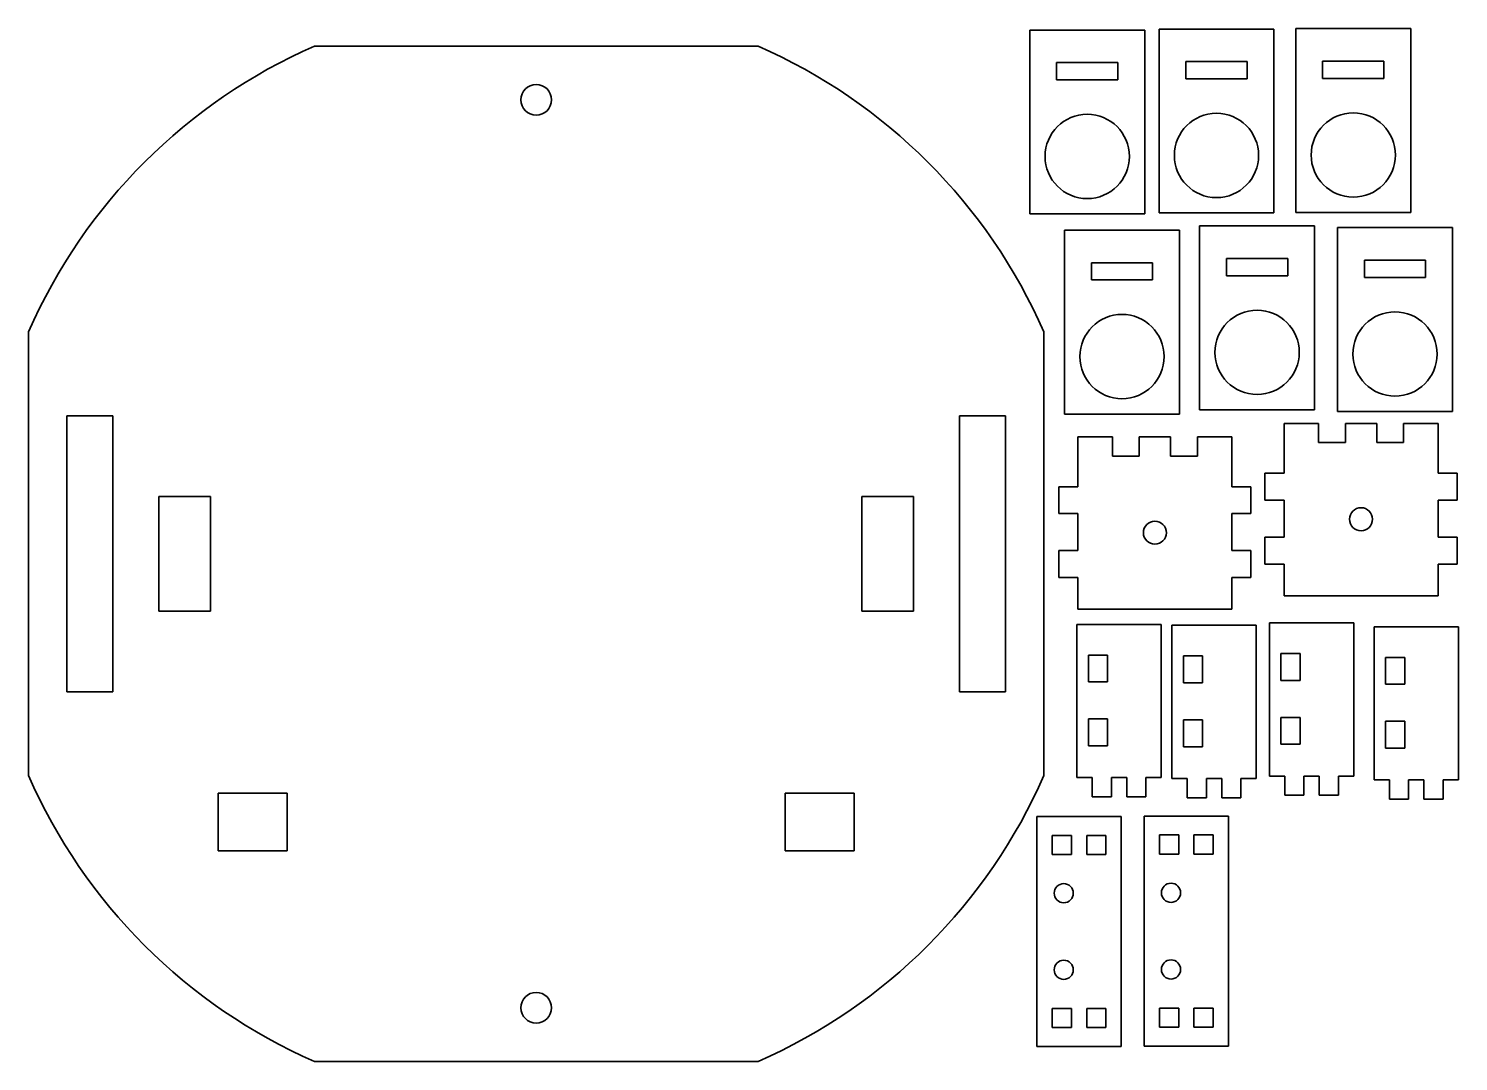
# Model space of a CAD drawing. Extents: x 13 to 387, y 566 to 836.
import ezdxf

# ---------------------------------------------------------------- set-up
doc = ezdxf.new("R2010")
doc.units = 0

msp = doc.modelspace()

# ---------------------------------------------------------------- linework, layer by layer
at = {"color": 7, "lineweight": 35, "ltscale": 0.45}
for p, q in [((344.138214, 818.070679), (344.138214, 836.070679)), ((374.138214, 836.070679), (374.138214, 818.070679)), ((274.687439, 817.697571), (274.687439, 835.697571)), ((304.687439, 835.697571), (304.687439, 817.697571)), ((308.434326, 817.957214), (308.434326, 835.957214)), ((338.434326, 835.957214), (338.434326, 817.957214)), ((319.040894, 766.552979), (319.040894, 784.552979)), ((349.040894, 784.552979), (349.040894, 766.552979)), ((355.030945, 766.119019), (355.030945, 784.119019)), ((385.030945, 784.119019), (385.030945, 766.119019)), ((283.77002, 765.458923), (283.77002, 783.458923)), ((313.77002, 783.458923), (313.77002, 765.458923)), ((62.880203, 636.45929), (80.880203, 636.45929)), ((228.831711, 636.45929), (210.831711, 636.45929)), ((80.880203, 621.45929), (62.880203, 621.45929)), ((210.831711, 621.45929), (228.831711, 621.45929))]:
    msp.add_line(p, q, dxfattribs=at)
at = {"color": 7, "lineweight": 35}
for p, q in [((344.138214, 836.070679), (374.138214, 836.070679)), ((274.687439, 835.697571), (304.687439, 835.697571)), ((308.434326, 835.957214), (338.434326, 835.957214)), ((145.855957, 831.476196), (87.945389, 831.476196)), ((145.855957, 831.476196), (203.766525, 831.476196)), ((274.687439, 787.697571), (274.687439, 817.697571)), ((304.687439, 817.697571), (304.687439, 787.697571)), ((308.434326, 787.957214), (308.434326, 817.957214)), ((338.434326, 817.957214), (338.434326, 787.957214)), ((344.138214, 788.070679), (344.138214, 818.070679)), ((374.138214, 818.070679), (374.138214, 788.070679)), ((304.687439, 787.697571), (274.687439, 787.697571)), ((338.434326, 787.957214), (308.434326, 787.957214)), ((374.138214, 788.070679), (344.138214, 788.070679)), ((319.040894, 784.552979), (349.040894, 784.552979)), ((355.030945, 784.119019), (385.030945, 784.119019)), ((283.77002, 783.458923), (313.77002, 783.458923)), ((283.77002, 735.458923), (283.77002, 765.458923)), ((313.77002, 765.458923), (313.77002, 735.458923)), ((319.040894, 736.552979), (319.040894, 766.552979)), ((349.040894, 766.552979), (349.040894, 736.552979)), ((355.030945, 736.119019), (355.030945, 766.119019)), ((385.030945, 766.119019), (385.030945, 736.119019)), ((13.355957, 698.976196), (13.355957, 756.88678)), ((278.355957, 698.976196), (278.355957, 756.88678)), ((313.77002, 735.458923), (283.77002, 735.458923)), ((349.040894, 736.552979), (319.040894, 736.552979)), ((385.030945, 736.119019), (355.030945, 736.119019)), ((23.355957, 698.976196), (23.355957, 734.976196)), ((35.355957, 734.976196), (35.355957, 698.976196)), ((256.355957, 734.976196), (256.355957, 698.976196)), ((268.355957, 698.976196), (268.355957, 734.976196)), ((13.355957, 698.976196), (13.355957, 641.065613)), ((23.355957, 698.976196), (23.355957, 662.976196)), ((35.355957, 662.976196), (35.355957, 698.976196)), ((256.355957, 662.976196), (256.355957, 698.976196)), ((268.355957, 698.976196), (268.355957, 662.976196)), ((278.355957, 698.976196), (278.355957, 641.065613)), ((381.269226, 687.996521), (341.081543, 687.996521)), ((327.443237, 684.488037), (287.255554, 684.488037)), ((286.998901, 640.541443), (286.998901, 680.541443)), ((286.998901, 680.541443), (308.998901, 680.541443)), ((308.998901, 680.541443), (308.998901, 640.541443)), ((311.796967, 640.305847), (311.796967, 680.305847)), ((311.796967, 680.305847), (333.796967, 680.305847)), ((333.796967, 680.305847), (333.796967, 640.305847)), ((337.246277, 640.936035), (337.246277, 680.936035)), ((337.246277, 680.936035), (359.246277, 680.936035)), ((359.246277, 680.936035), (359.246277, 640.936035)), ((364.582825, 639.942322), (364.582825, 679.942322)), ((364.582825, 679.942322), (386.582825, 679.942322)), ((386.582825, 679.942322), (386.582825, 639.942322)), ((298.560272, 630.382568), (276.560272, 630.382568)), ((276.560272, 630.382568), (276.560272, 570.382568)), ((298.560272, 570.382568), (298.560272, 630.382568)), ((326.563782, 630.481201), (304.563782, 630.481201)), ((304.563782, 630.481201), (304.563782, 570.481201)), ((326.563782, 570.481201), (326.563782, 630.481201)), ((276.560272, 570.382568), (298.560272, 570.382568)), ((304.563782, 570.481201), (326.563782, 570.481201)), ((145.855957, 566.476196), (87.945389, 566.476196)), ((145.855957, 566.476196), (203.766525, 566.476196))]:
    msp.add_line(p, q, dxfattribs=at)
at = {"color": 7, "lineweight": 35, "ltscale": 0.4}
for p, q in [((281.687439, 827.197571), (297.687439, 827.197571)), ((315.434326, 827.457214), (331.434326, 827.457214)), ((351.138214, 827.570679), (367.138214, 827.570679)), ((297.687439, 822.697571), (281.687439, 822.697571)), ((331.434326, 822.957214), (315.434326, 822.957214)), ((367.138214, 823.070679), (351.138214, 823.070679)), ((290.77002, 774.958923), (306.77002, 774.958923)), ((326.040894, 776.052979), (342.040894, 776.052979)), ((362.030945, 775.619019), (378.030945, 775.619019)), ((306.77002, 770.458923), (290.77002, 770.458923)), ((342.040894, 771.552979), (326.040894, 771.552979)), ((378.030945, 771.119019), (362.030945, 771.119019))]:
    msp.add_line(p, q, dxfattribs=at)
at = {"color": 7, "lineweight": 35, "ltscale": 0.1125}
for p, q in [((281.687439, 822.697571), (281.687439, 827.197571)), ((297.687439, 827.197571), (297.687439, 822.697571)), ((315.434326, 822.957214), (315.434326, 827.457214)), ((331.434326, 827.457214), (331.434326, 822.957214)), ((351.138214, 823.070679), (351.138214, 827.570679)), ((367.138214, 827.570679), (367.138214, 823.070679)), ((290.77002, 770.458923), (290.77002, 774.958923)), ((306.77002, 774.958923), (306.77002, 770.458923)), ((326.040894, 771.552979), (326.040894, 776.052979)), ((342.040894, 776.052979), (342.040894, 771.552979)), ((362.030945, 771.119019), (362.030945, 775.619019)), ((378.030945, 775.619019), (378.030945, 771.119019))]:
    msp.add_line(p, q, dxfattribs=at)
at = {"color": 7, "lineweight": 35, "ltscale": 0.3}
for p, q in [((23.355957, 734.976196), (35.355957, 734.976196)), ((268.355957, 734.976196), (256.355957, 734.976196)), ((23.355957, 662.976196), (35.355957, 662.976196)), ((268.355957, 662.976196), (256.355957, 662.976196))]:
    msp.add_line(p, q, dxfattribs=at)
at = {"color": 7, "lineweight": 35, "ltscale": 0.125}
for p, q in [((341.081543, 727.996521), (341.081543, 732.996521)), ((350.081543, 732.996521), (350.081543, 727.996521)), ((357.081543, 727.996521), (357.081543, 732.996521)), ((365.269226, 732.996521), (365.269226, 727.996521)), ((372.269226, 727.996521), (372.269226, 732.996521)), ((381.269226, 732.996521), (381.269226, 727.996521)), ((287.255554, 724.488037), (287.255554, 729.488037)), ((296.255554, 729.488037), (296.255554, 724.488037)), ((303.255554, 724.488037), (303.255554, 729.488037)), ((311.443237, 729.488037), (311.443237, 724.488037)), ((318.443237, 724.488037), (318.443237, 729.488037)), ((327.443237, 729.488037), (327.443237, 724.488037)), ((336.081543, 719.996521), (341.081543, 719.996521)), ((386.269226, 719.996521), (381.269226, 719.996521)), ((282.255554, 716.488037), (287.255554, 716.488037)), ((332.443237, 716.488037), (327.443237, 716.488037)), ((336.081543, 712.996521), (341.081543, 712.996521)), ((386.269226, 712.996521), (381.269226, 712.996521)), ((282.255554, 709.488037), (287.255554, 709.488037)), ((332.443237, 709.488037), (327.443237, 709.488037)), ((336.081543, 703.309448), (341.081543, 703.309448)), ((386.269226, 703.309448), (381.269226, 703.309448)), ((282.255554, 699.800964), (287.255554, 699.800964)), ((332.443237, 699.800964), (327.443237, 699.800964)), ((336.081543, 696.309448), (341.081543, 696.309448)), ((386.269226, 696.309448), (381.269226, 696.309448)), ((282.255554, 692.800964), (287.255554, 692.800964)), ((332.443237, 692.800964), (327.443237, 692.800964)), ((294.998901, 672.541443), (289.998901, 672.541443)), ((319.796967, 672.305847), (314.796967, 672.305847)), ((345.246277, 672.936035), (340.246277, 672.936035)), ((372.582825, 671.942322), (367.582825, 671.942322)), ((289.998901, 665.541443), (294.998901, 665.541443)), ((314.796967, 665.305847), (319.796967, 665.305847)), ((340.246277, 665.936035), (345.246277, 665.936035)), ((367.582825, 664.942322), (372.582825, 664.942322)), ((294.998901, 655.85437), (289.998901, 655.85437)), ((319.796967, 655.618774), (314.796967, 655.618774)), ((345.246277, 656.248962), (340.246277, 656.248962)), ((372.582825, 655.255249), (367.582825, 655.255249)), ((289.998901, 648.85437), (294.998901, 648.85437)), ((314.796967, 648.618774), (319.796967, 648.618774)), ((340.246277, 649.248962), (345.246277, 649.248962)), ((367.582825, 648.255249), (372.582825, 648.255249)), ((290.998901, 635.541443), (290.998901, 640.541443)), ((295.998901, 635.541443), (295.998901, 640.541443)), ((299.998901, 635.541443), (299.998901, 640.541443)), ((304.998901, 635.541443), (304.998901, 640.541443)), ((315.796967, 635.305847), (315.796967, 640.305847)), ((320.796967, 635.305847), (320.796967, 640.305847)), ((324.796967, 635.305847), (324.796967, 640.305847)), ((329.796967, 635.305847), (329.796967, 640.305847)), ((341.246277, 635.936035), (341.246277, 640.936035)), ((346.246277, 635.936035), (346.246277, 640.936035)), ((350.246277, 635.936035), (350.246277, 640.936035)), ((355.246277, 635.936035), (355.246277, 640.936035)), ((368.582825, 634.942322), (368.582825, 639.942322)), ((373.582825, 634.942322), (373.582825, 639.942322)), ((377.582825, 634.942322), (377.582825, 639.942322)), ((382.582825, 634.942322), (382.582825, 639.942322)), ((290.998901, 635.541443), (295.998901, 635.541443)), ((299.998901, 635.541443), (304.998901, 635.541443)), ((315.796967, 635.305847), (320.796967, 635.305847)), ((324.796967, 635.305847), (329.796967, 635.305847)), ((341.246277, 635.936035), (346.246277, 635.936035)), ((350.246277, 635.936035), (355.246277, 635.936035)), ((368.582825, 634.942322), (373.582825, 634.942322)), ((377.582825, 634.942322), (382.582825, 634.942322)), ((280.560272, 625.476379), (285.560272, 625.476379)), ((280.560272, 625.476379), (280.560272, 620.476379)), ((285.560272, 620.476379), (285.560272, 625.476379)), ((289.560272, 625.476379), (289.560272, 620.476379)), ((289.560272, 625.476379), (294.560272, 625.476379)), ((294.560272, 620.476379), (294.560272, 625.476379)), ((308.563782, 625.575012), (313.563782, 625.575012)), ((308.563782, 625.575012), (308.563782, 620.575012)), ((313.563782, 620.575012), (313.563782, 625.575012)), ((317.563782, 625.575012), (317.563782, 620.575012)), ((317.563782, 625.575012), (322.563782, 625.575012)), ((322.563782, 620.575012), (322.563782, 625.575012)), ((285.560272, 620.476379), (280.560272, 620.476379)), ((294.560272, 620.476379), (289.560272, 620.476379)), ((313.563782, 620.575012), (308.563782, 620.575012)), ((322.563782, 620.575012), (317.563782, 620.575012)), ((280.560272, 575.288757), (280.560272, 580.288757)), ((285.560272, 580.288757), (280.560272, 580.288757)), ((285.560272, 580.288757), (285.560272, 575.288757)), ((294.560272, 580.288757), (289.560272, 580.288757)), ((289.560272, 575.288757), (289.560272, 580.288757)), ((294.560272, 580.288757), (294.560272, 575.288757)), ((308.563782, 575.38739), (308.563782, 580.38739)), ((313.563782, 580.38739), (308.563782, 580.38739)), ((313.563782, 580.38739), (313.563782, 575.38739)), ((322.563782, 580.38739), (317.563782, 580.38739)), ((317.563782, 575.38739), (317.563782, 580.38739)), ((322.563782, 580.38739), (322.563782, 575.38739)), ((280.560272, 575.288757), (285.560272, 575.288757)), ((289.560272, 575.288757), (294.560272, 575.288757)), ((308.563782, 575.38739), (313.563782, 575.38739)), ((317.563782, 575.38739), (322.563782, 575.38739))]:
    msp.add_line(p, q, dxfattribs=at)
at = {"color": 7, "lineweight": 35, "ltscale": 0.225}
for p, q in [((341.081543, 732.996521), (350.081543, 732.996521)), ((372.269226, 732.996521), (381.269226, 732.996521)), ((287.255554, 729.488037), (296.255554, 729.488037)), ((318.443237, 729.488037), (327.443237, 729.488037))]:
    msp.add_line(p, q, dxfattribs=at)
at = {"color": 7, "lineweight": 35, "ltscale": 0.204692}
for p, q in [((357.081543, 732.996521), (365.269226, 732.996521)), ((303.255554, 729.488037), (311.443237, 729.488037))]:
    msp.add_line(p, q, dxfattribs=at)
at = {"color": 7, "lineweight": 35, "ltscale": 0.2}
for p, q in [((341.081543, 719.996521), (341.081543, 727.996521)), ((381.269226, 719.996521), (381.269226, 727.996521)), ((287.255554, 716.488037), (287.255554, 724.488037)), ((327.443237, 716.488037), (327.443237, 724.488037))]:
    msp.add_line(p, q, dxfattribs=at)
at = {"color": 7, "lineweight": 35, "ltscale": 0.175}
for p, q in [((350.081543, 727.996521), (357.081543, 727.996521)), ((365.269226, 727.996521), (372.269226, 727.996521)), ((296.255554, 724.488037), (303.255554, 724.488037)), ((311.443237, 724.488037), (318.443237, 724.488037)), ((336.081543, 712.996521), (336.081543, 719.996521)), ((386.269226, 712.996521), (386.269226, 719.996521)), ((282.255554, 709.488037), (282.255554, 716.488037)), ((332.443237, 709.488037), (332.443237, 716.488037)), ((336.081543, 696.309448), (336.081543, 703.309448)), ((386.269226, 696.309448), (386.269226, 703.309448)), ((282.255554, 692.800964), (282.255554, 699.800964)), ((332.443237, 692.800964), (332.443237, 699.800964)), ((289.998901, 665.541443), (289.998901, 672.541443)), ((294.998901, 672.541443), (294.998901, 665.541443)), ((314.796967, 665.305847), (314.796967, 672.305847)), ((319.796967, 672.305847), (319.796967, 665.305847)), ((340.246277, 665.936035), (340.246277, 672.936035)), ((345.246277, 672.936035), (345.246277, 665.936035)), ((367.582825, 664.942322), (367.582825, 671.942322)), ((372.582825, 671.942322), (372.582825, 664.942322)), ((289.998901, 648.85437), (289.998901, 655.85437)), ((294.998901, 655.85437), (294.998901, 648.85437)), ((314.796967, 648.618774), (314.796967, 655.618774)), ((319.796967, 655.618774), (319.796967, 648.618774)), ((340.246277, 649.248962), (340.246277, 656.248962)), ((345.246277, 656.248962), (345.246277, 649.248962)), ((367.582825, 648.255249), (367.582825, 655.255249)), ((372.582825, 655.255249), (372.582825, 648.255249))]:
    msp.add_line(p, q, dxfattribs=at)
at = {"color": 7, "lineweight": 35, "ltscale": 0.375}
for p, q in [((47.355957, 698.976196), (47.355957, 713.976196)), ((60.855957, 713.976196), (60.855957, 698.976196)), ((230.855957, 713.976196), (230.855957, 698.976196)), ((244.355957, 698.976196), (244.355957, 713.976196)), ((47.355957, 698.976196), (47.355957, 683.976196)), ((60.855957, 683.976196), (60.855957, 698.976196)), ((230.855957, 683.976196), (230.855957, 698.976196)), ((244.355957, 698.976196), (244.355957, 683.976196)), ((62.880203, 636.45929), (62.880203, 621.45929)), ((80.880203, 621.45929), (80.880203, 636.45929)), ((210.831711, 621.45929), (210.831711, 636.45929)), ((228.831711, 636.45929), (228.831711, 621.45929))]:
    msp.add_line(p, q, dxfattribs=at)
at = {"color": 7, "lineweight": 35, "ltscale": 0.3375}
for p, q in [((47.355957, 713.976196), (60.855957, 713.976196)), ((244.355957, 713.976196), (230.855957, 713.976196)), ((47.355957, 683.976196), (60.855957, 683.976196)), ((244.355957, 683.976196), (230.855957, 683.976196))]:
    msp.add_line(p, q, dxfattribs=at)
at = {"color": 7, "lineweight": 35, "ltscale": 0.242177}
for p, q in [((341.081543, 703.309448), (341.081543, 712.996521)), ((381.269226, 703.309448), (381.269226, 712.996521)), ((287.255554, 699.800964), (287.255554, 709.488037)), ((327.443237, 699.800964), (327.443237, 709.488037))]:
    msp.add_line(p, q, dxfattribs=at)
at = {"color": 7, "lineweight": 35, "ltscale": 0.207823}
for p, q in [((341.081543, 687.996521), (341.081543, 696.309448)), ((381.269226, 687.996521), (381.269226, 696.309448)), ((287.255554, 684.488037), (287.255554, 692.800964)), ((327.443237, 684.488037), (327.443237, 692.800964))]:
    msp.add_line(p, q, dxfattribs=at)
at = {"color": 7, "lineweight": 35, "ltscale": 0.1}
for p, q in [((290.998901, 640.541443), (286.998901, 640.541443)), ((299.998901, 640.541443), (295.998901, 640.541443)), ((304.998901, 640.541443), (308.998901, 640.541443)), ((315.796967, 640.305847), (311.796967, 640.305847)), ((324.796967, 640.305847), (320.796967, 640.305847)), ((329.796967, 640.305847), (333.796967, 640.305847)), ((341.246277, 640.936035), (337.246277, 640.936035)), ((350.246277, 640.936035), (346.246277, 640.936035)), ((355.246277, 640.936035), (359.246277, 640.936035)), ((368.582825, 639.942322), (364.582825, 639.942322)), ((377.582825, 639.942322), (373.582825, 639.942322)), ((382.582825, 639.942322), (386.582825, 639.942322))]:
    msp.add_line(p, q, dxfattribs=at)
at = {"color": 7, "lineweight": 35}
for centre, radius in [((145.855957, 817.476196), 4), ((289.687439, 802.697571), 11), ((323.434326, 802.957214), 11), ((359.138214, 803.070679), 11), ((298.77002, 750.458923), 11), ((334.040894, 751.552979), 11), ((370.030945, 751.119019), 11), ((361.175385, 707.996521), 3), ((307.349396, 704.488037), 3), ((283.560272, 610.382568), 2.5), ((311.563782, 610.481201), 2.5), ((283.560272, 590.382568), 2.5), ((311.563782, 590.481201), 2.5), ((145.855957, 580.476196), 4)]:
    msp.add_circle(centre, radius, dxfattribs=at)
for start, end in [(113.608258, 156.391743), (23.608259, 66.391741), (203.608257, 246.391742), (293.608259, 336.391741)]:
    msp.add_arc((145.855957, 698.976196), 144.602503, start, end, dxfattribs=at)

doc.saveas('drawing.dxf')
